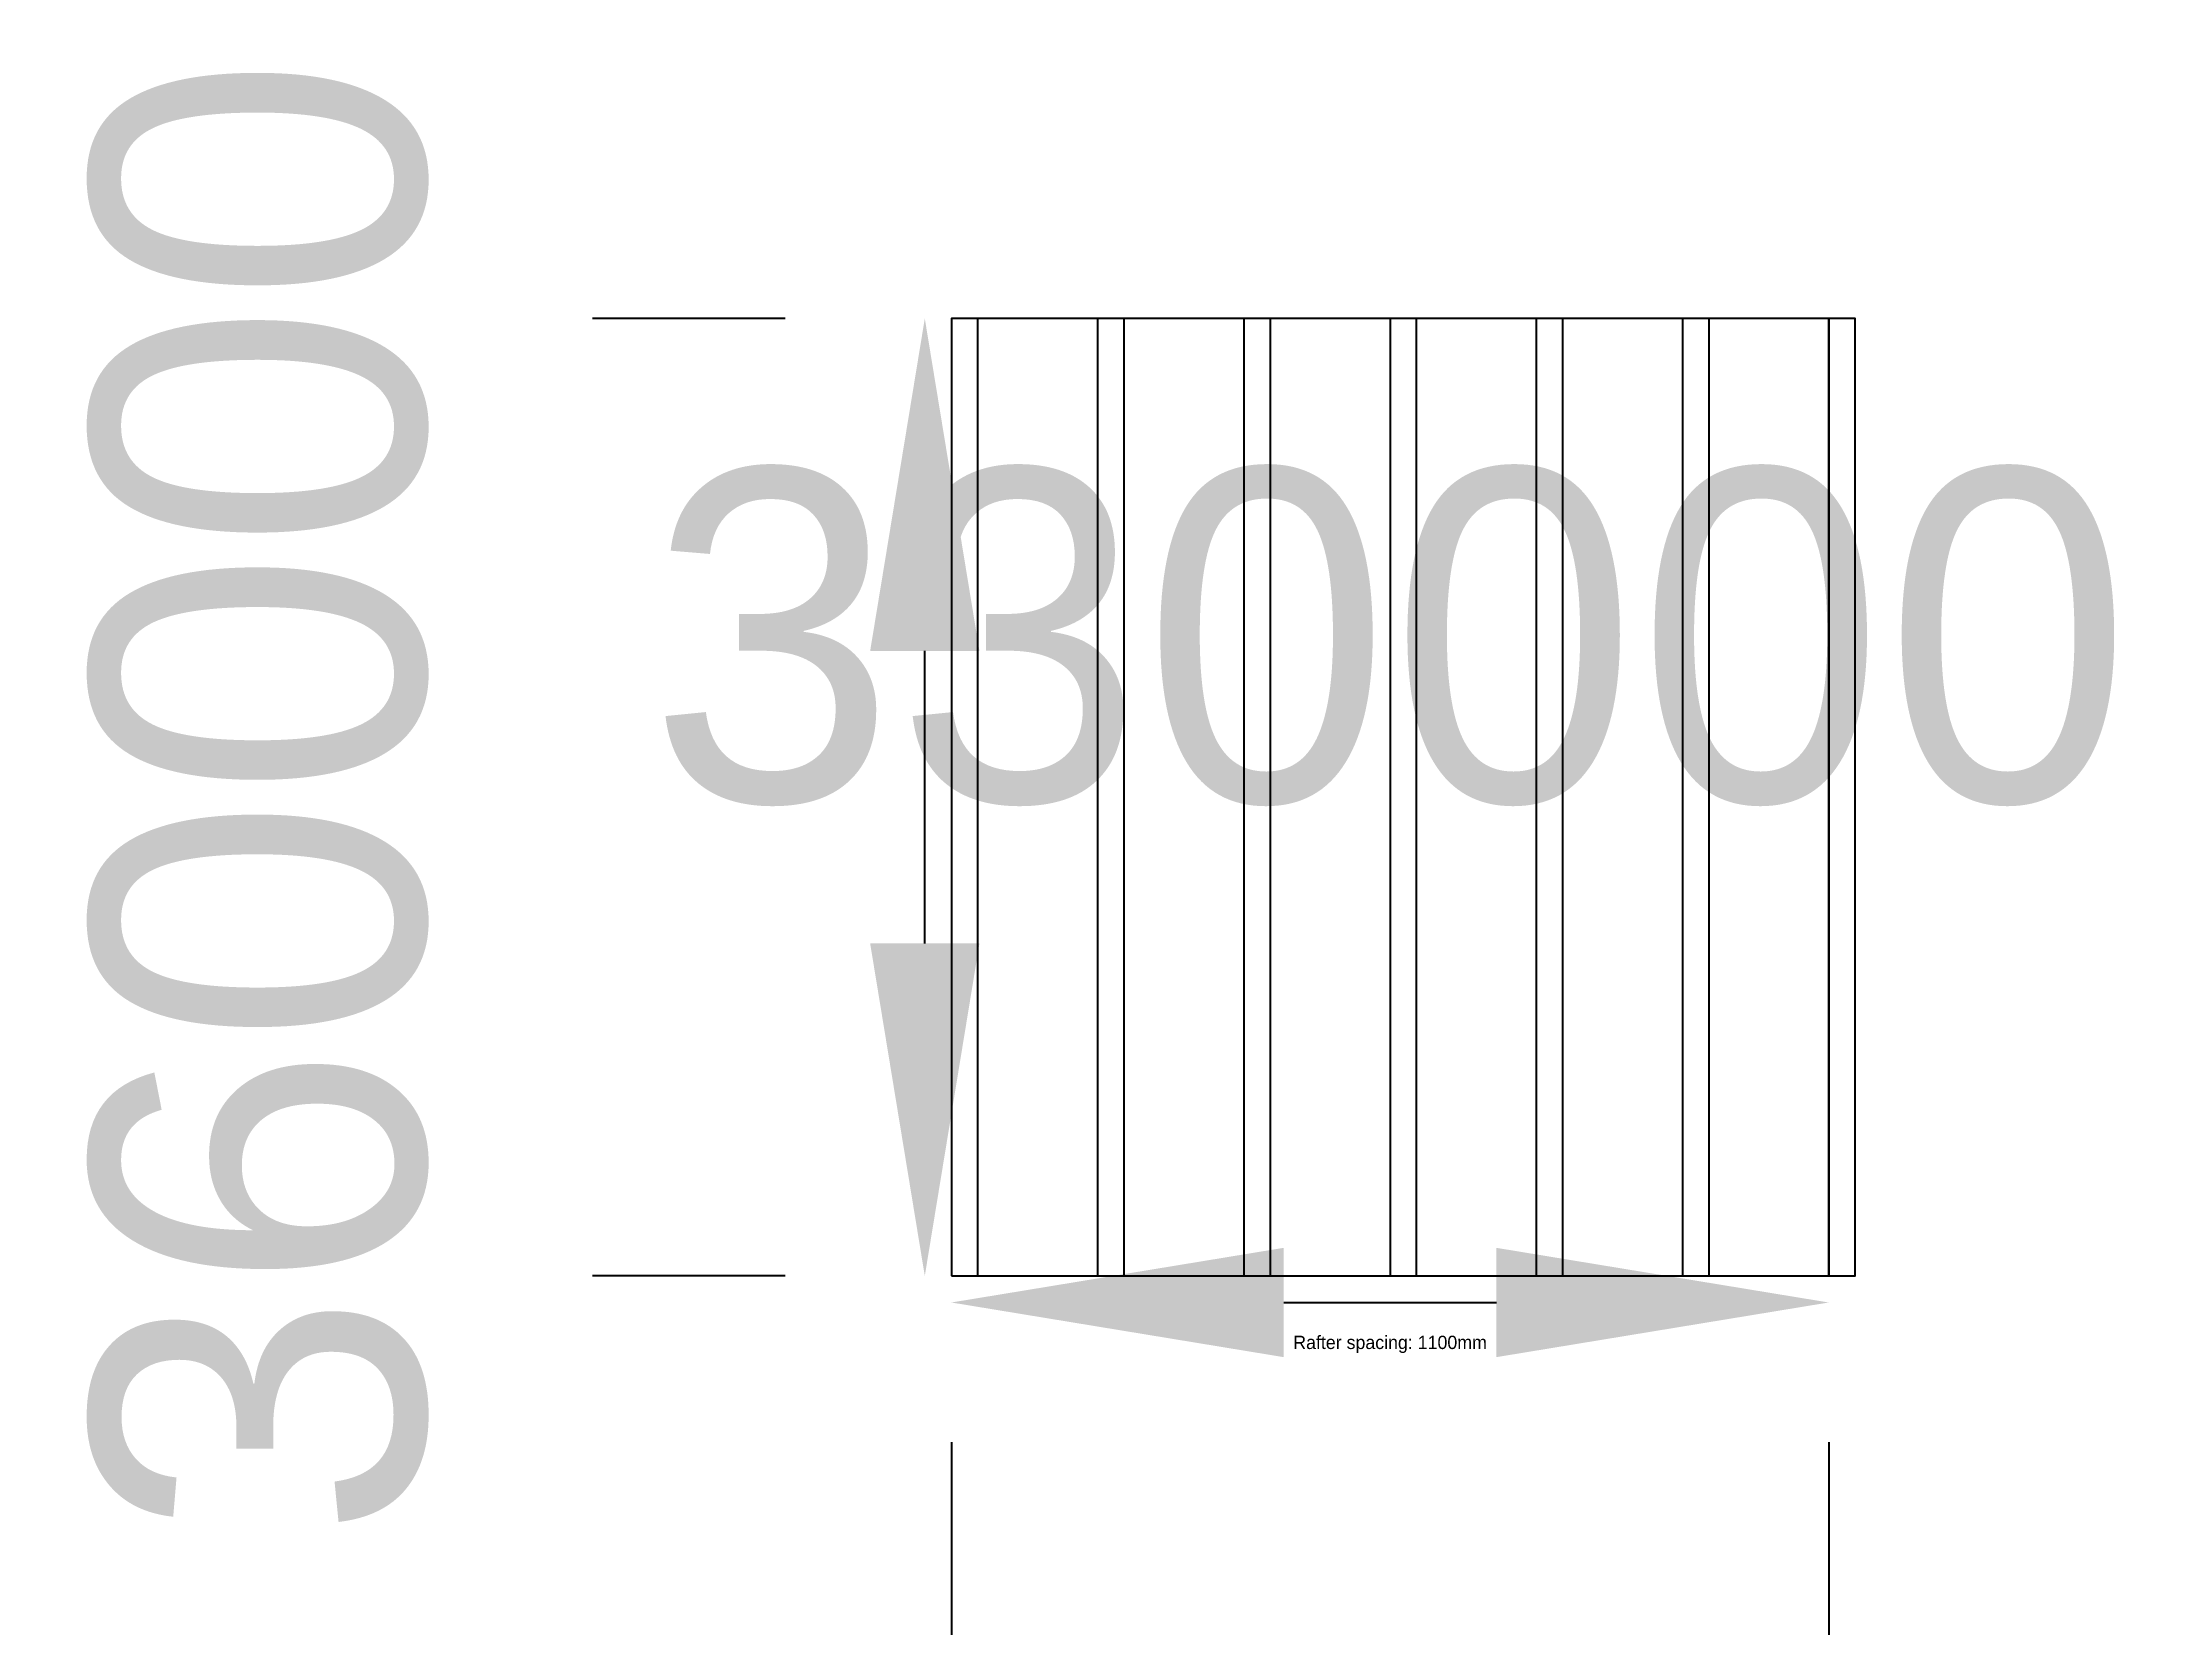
# Model space of a CAD drawing. Header units: millimetres. Extents: x -6841 to 8979, y -2700 to 9279.
import ezdxf
from ezdxf.enums import TextEntityAlignment as Align

# ---------------------------------------------------------------- set-up
doc = ezdxf.new("R2010")
doc.units = ezdxf.units.MM
doc.dimstyles.new('50', dxfattribs={"dimscale": 50, "dimtxt": 50, "dimasz": 50, "dimexe": 50, "dimexo": 25, "dimgap": 25, "dimtad": 1, "dimlfac": 50, "dimrnd": 1, "dimcen": 2.5, "dimclrd": 256, "dimclre": 256, "dimazin": 3, "dimtfac": 1, "dimtmove": 0, "dimatfit": 3})

msp = doc.modelspace()

# ---------------------------------------------------------------- linework, layer by layer
for points in [[(0, 0), (6600, 0), (6600, 7200), (0, 7200), (0, 0)], [(0, 0), (200, 0), (200, 7200), (0, 7200), (0, 0)], [(1100, 0), (1300, 0), (1300, 7200), (1100, 7200), (1100, 0)], [(2200, 0), (2400, 0), (2400, 7200), (2200, 7200), (2200, 0)], [(3300, 0), (3500, 0), (3500, 7200), (3300, 7200), (3300, 0)], [(4400, 0), (4600, 0), (4600, 7200), (4400, 7200), (4400, 0)], [(5500, 0), (5700, 0), (5700, 7200), (5500, 7200), (5500, 0)], [(6600, 0), (6800, 0), (6800, 7200), (6600, 7200), (6600, 0)]]:
    msp.add_lwpolyline(points)

# ---------------------------------------------------------------- texts
msp.add_text('Rafter spacing: 1100mm', height=100).set_placement((3300, -500), align=Align.MIDDLE_CENTER)

# ---------------------------------------------------------------- dimensions: what is measured, and where the dimension line sits
msp.add_linear_dim(base=(-200, 0), p1=(0, 0), p2=(0, 7200), angle=90, dimstyle='50', override={"dimscale": 50, "dimlfac": 50}).render()
msp.add_linear_dim(base=(0, -200), p1=(0, 0), p2=(6600, 0), dimstyle='50', override={"dimscale": 50, "dimlfac": 50}).render()

doc.saveas('drawing.dxf')
